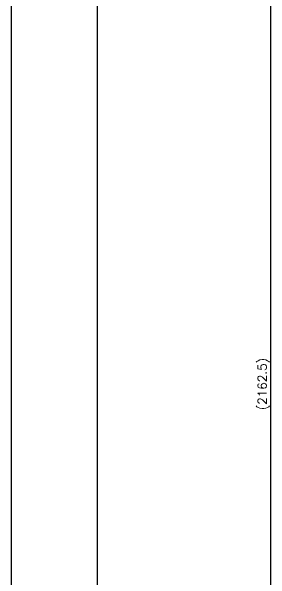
# Model space of a CAD drawing. Extents: x 11840 to 12260, y 2054 to 2648.
# Drawn here: x 11840.3 to 11943.2, y 2220.2 to 2446.1 of the extents above; entities that cross this region are included whole.
import ezdxf

# ---------------------------------------------------------------- set-up
doc = ezdxf.new("R2010")
doc.units = 0
doc.header["$LTSCALE"] = 7
doc.header["$MEASUREMENT"] = 0
doc.layers.get('0').update_dxf_attribs({"color": 2, "linetype": 'CONTINUOUS'})
doc.styles.add('GHS', font='ROMANS.shx', dxfattribs={"bigfont": 'GHS.shx'})

msp = doc.modelspace()

# ---------------------------------------------------------------- linework, layer by layer
for p, q in [((11840.28043783742, 2053.868696112206), (11840.28043783742, 2647.868696112232)), ((11943.20897770221, 2462.589691924776), (11943.20897770221, 2148.074099307911))]:
    msp.add_line(p, q)
at = {"color": 4}
msp.add_line((11874.28043783743, 2616.868696112232), (11874.28043783743, 2067.868696112232), dxfattribs=at)

# ---------------------------------------------------------------- texts
at = {"insert": (11940.45897770221, 2297.961369597372), "char_height": 3.5, "attachment_point": 5, "rotation": 90, "style": 'GHS'}
msp.add_mtext('(2162.5)', dxfattribs=at)

doc.saveas('drawing.dxf')
